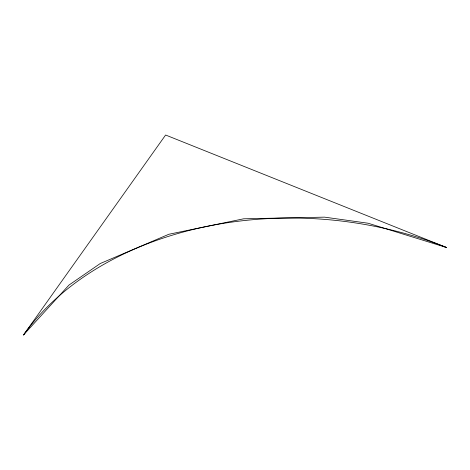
<?xml version="1.0" encoding="UTF-8"?>
<svg xmlns="http://www.w3.org/2000/svg" width="470" height="470" viewBox="0 0 470 470"><rect width="100%" height="100%" fill="white"/><g stroke="black" fill="none" stroke-linecap="round" stroke-linejoin="round"><path stroke-width="0.7" d="M23.5 334.987L165.61 135.013L446.5 247.508A315.135 228.972 3.9 0 0 23.5 334.987L68.973 285.079L100.228 263.541L168.871 234.266L243.648 218.803L324.553 217.146L368.075 223.226L446.5 247.508"/></g></svg>
